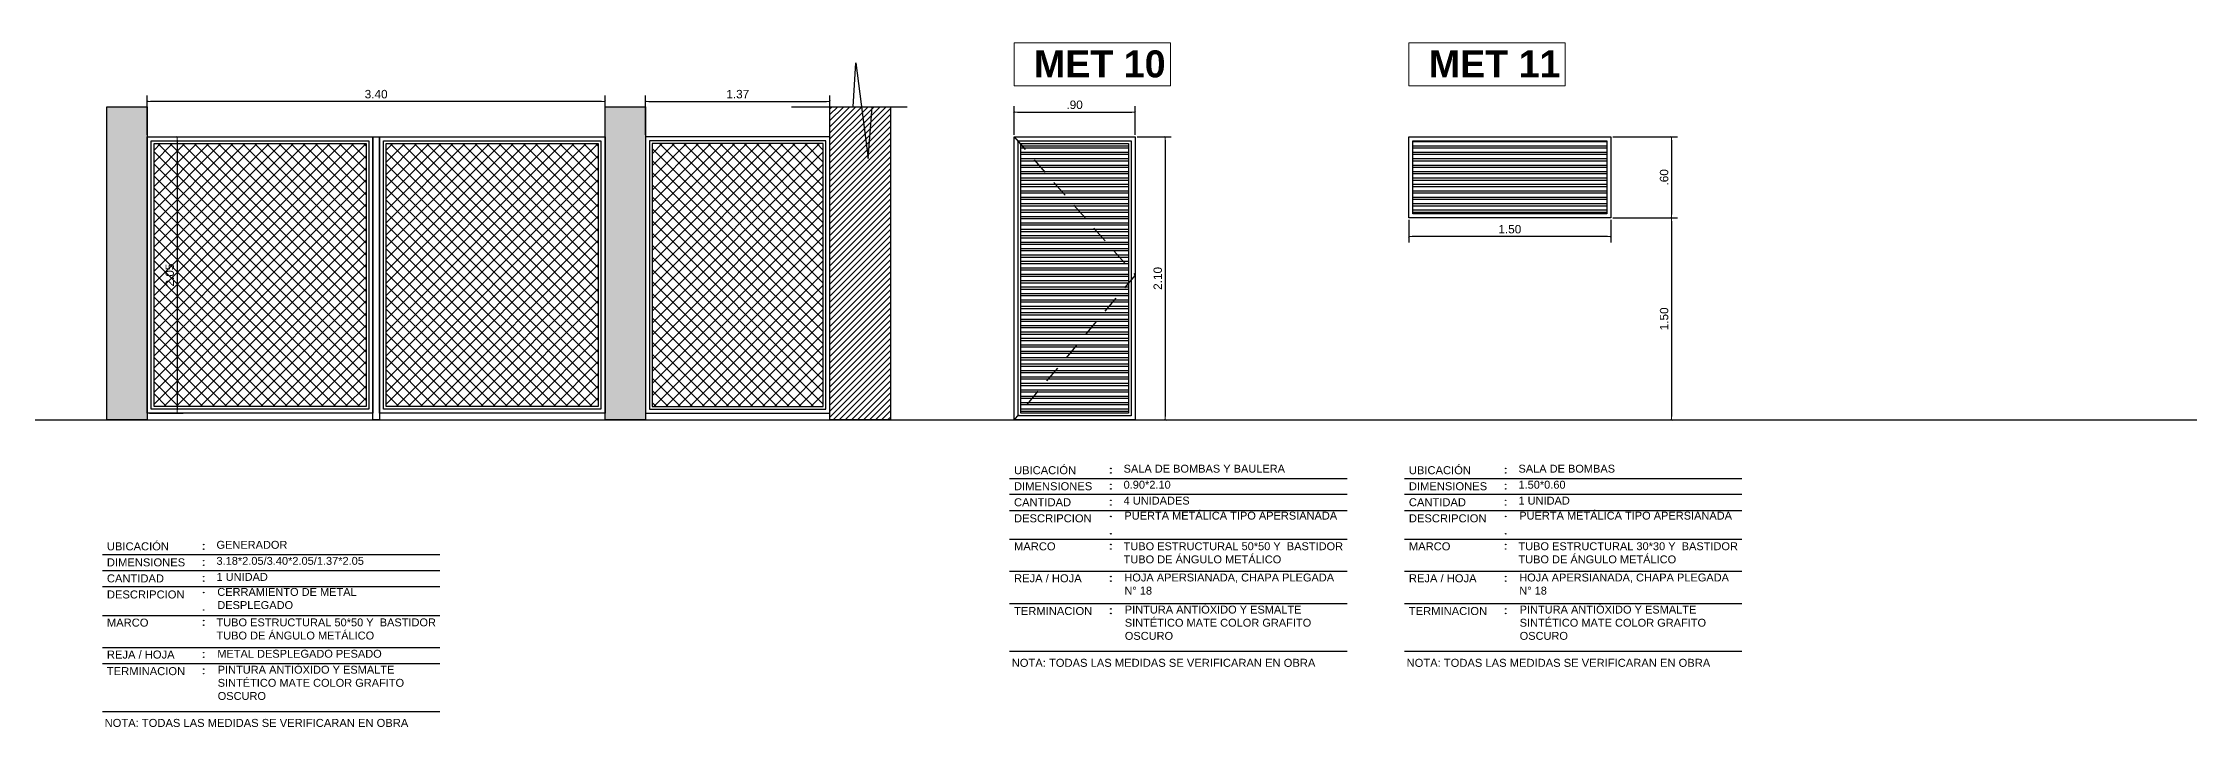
# Model space of a CAD drawing. Extents: x 465 to 637, y -105 to -61.
# Drawn here: x 590.07 to 606.01, y -80.99 to -75.91 of the extents above; entities that cross this region are included whole.
import ezdxf
from ezdxf.enums import TextEntityAlignment as Align

# ---------------------------------------------------------------- set-up
doc = ezdxf.new("R2010")
doc.units = 0
doc.linetypes.add('DASHED2', pattern=[0.375, 0.25, -0.125])
for name, color, linetype in [('0-Aberturas', 2, 'Continuous'), ('0.1', 1, 'Continuous'), ('A-RELLENOS', 251, 'Continuous'), ('REJA METALICA', 2, 'Continuous'), ('ROT-TXT', 2, 'Continuous')]:
    doc.layers.add(name, color=color, linetype=linetype)
doc.layers.add('A-Aberturas', color=2, linetype='Continuous', lineweight=18)
doc.layers.add('A-Cotas', color=1, linetype='Continuous', lineweight=5)
doc.styles.add('ARIAL', font='arial.ttf')
doc.styles.add('ROMANS', font='arial.ttf')
doc.styles.add('SANSSERIFBOLD', font='sasb____.pfb')
doc.dimstyles.new('ST-COTA-25', dxfattribs={"dimscale": 0.25, "dimtxt": 0.18, "dimasz": 0.1, "dimexe": 0.18, "dimexo": 0.0625, "dimgap": 0.09, "dimtad": 1, "dimzin": 4, "dimdsep": 46, "dimtxsty": 'ARIAL', "dimblk1": 'COTA_N', "dimblk2": 'COTA_N', "dimsah": 1, "dimcen": 0.09, "dimclrd": 8, "dimclre": 8, "dimclrt": 140, "dimadec": 0, "dimazin": 0, "dimtfac": 1, "dimtix": 1, "dimtmove": 0, "dimatfit": 3, "dimldrblk": 'COTA_N', "dimfxl": 0.18, "dimtolj": 1, "dimtzin": 0, "dimarcsym": 0})

# ---------------------------------------------------------------- blocks, each defined once
blk = doc.blocks.new('COTA_N')
for p, q in [((-1, 0), (0, 0)), ((0, 0.5), (0, -0.5))]:
    blk.add_line(p, q)
at = {"color": 3, "const_width": 0.065}
blk.add_lwpolyline([(0.14, 0.14), (0.28, 0.28), (0, 0), (-0.14, -0.14), (-0.28, -0.28)], dxfattribs=at)
blk = doc.blocks.new('*D188')
at = {"layer": 'A-Cotas', "color": 8, "lineweight": -2, "transparency": 16777216}
for p, q in [((601.732, -77.209), (602.212, -77.209)), ((602.167, -77.234), (602.167, -78.684)), ((601.732, -78.709), (602.212, -78.709))]:
    blk.add_line(p, q, dxfattribs=at)
at = {"layer": 'Defpoints', "color": 0, "transparency": 16777216}
for p in [(601.716, -77.209), (601.716, -78.709), (602.167, -78.709)]:
    blk.add_point(p, dxfattribs=at)
at = {"layer": 'A-Cotas', "color": 8, "lineweight": -2, "transparency": 16777216, "xscale": 0.025, "yscale": 0.025, "zscale": 0.025}
for p, rotation in [((602.167, -77.209), 90), ((602.167, -78.709), 270)]:
    blk.add_blockref('COTA_N', p, dxfattribs=dict(at, rotation=rotation))
at = {"layer": 'A-Cotas', "transparency": 16777216, "insert": (602.112, -77.959), "char_height": 0.0625, "attachment_point": 5, "rotation": 90, "style": 'ARIAL'}
blk.add_mtext('\\A1;1.50', dxfattribs=at)
blk = doc.blocks.new('*D189')
at = {"layer": 'A-Cotas', "color": 8, "lineweight": -2, "transparency": 16777216}
for p, q in [((601.732, -76.609), (602.212, -76.609)), ((602.167, -76.634), (602.167, -77.184)), ((601.732, -77.209), (602.212, -77.209))]:
    blk.add_line(p, q, dxfattribs=at)
at = {"layer": 'Defpoints', "color": 0, "transparency": 16777216}
for p in [(601.716, -76.609), (601.716, -77.209), (602.167, -77.209)]:
    blk.add_point(p, dxfattribs=at)
at = {"layer": 'A-Cotas', "color": 8, "lineweight": -2, "transparency": 16777216, "xscale": 0.025, "yscale": 0.025, "zscale": 0.025}
for p, rotation in [((602.167, -76.609), 90), ((602.167, -77.209), 270)]:
    blk.add_blockref('COTA_N', p, dxfattribs=dict(at, rotation=rotation))
at = {"layer": 'A-Cotas', "transparency": 16777216, "insert": (602.112, -76.909), "char_height": 0.0625, "attachment_point": 5, "rotation": 90, "style": 'ARIAL'}
blk.add_mtext('\\A1;.60', dxfattribs=at)
blk = doc.blocks.new('*D190')
at = {"layer": 'A-Cotas', "color": 8, "lineweight": -2, "transparency": 16777216}
for p, q in [((597.283, -76.594), (597.283, -76.38)), ((597.308, -76.425), (598.158, -76.425)), ((598.183, -76.594), (598.183, -76.38))]:
    blk.add_line(p, q, dxfattribs=at)
at = {"layer": 'Defpoints', "color": 0, "transparency": 16777216}
for p in [(598.183, -76.425), (597.283, -76.609), (598.183, -76.609)]:
    blk.add_point(p, dxfattribs=at)
at = {"layer": 'A-Cotas', "color": 8, "lineweight": -2, "transparency": 16777216, "xscale": 0.025, "yscale": 0.025, "zscale": 0.025, "rotation": 180}
blk.add_blockref('COTA_N', (597.283, -76.425), dxfattribs=at)
at = {"layer": 'A-Cotas', "color": 8, "lineweight": -2, "transparency": 16777216, "xscale": 0.025, "yscale": 0.025, "zscale": 0.025}
blk.add_blockref('COTA_N', (598.183, -76.425), dxfattribs=at)
at = {"layer": 'A-Cotas', "transparency": 16777216, "insert": (597.733, -76.371), "char_height": 0.0625, "attachment_point": 5, "style": 'ARIAL'}
blk.add_mtext('\\A1;.90', dxfattribs=at)
blk = doc.blocks.new('*D256')
at = {"layer": 'A-Cotas', "color": 8, "lineweight": -2, "transparency": 16777216}
for p, q in [((598.199, -76.609), (598.451, -76.609)), ((598.406, -76.634), (598.406, -78.684)), ((598.199, -78.709), (598.451, -78.709))]:
    blk.add_line(p, q, dxfattribs=at)
at = {"layer": 'Defpoints', "color": 0, "transparency": 16777216}
for p in [(598.183, -76.609), (598.183, -78.709), (598.406, -78.709)]:
    blk.add_point(p, dxfattribs=at)
at = {"layer": 'A-Cotas', "color": 8, "lineweight": -2, "transparency": 16777216, "xscale": 0.025, "yscale": 0.025, "zscale": 0.025}
for p, rotation in [((598.406, -76.609), 90), ((598.406, -78.709), 270)]:
    blk.add_blockref('COTA_N', p, dxfattribs=dict(at, rotation=rotation))
at = {"layer": 'A-Cotas', "transparency": 16777216, "insert": (598.351, -77.659), "char_height": 0.0625, "attachment_point": 5, "rotation": 90, "style": 'ARIAL'}
blk.add_mtext('\\A1;2.10', dxfattribs=at)
blk = doc.blocks.new('*D257')
at = {"layer": 'A-Cotas', "color": 8, "lineweight": -2, "transparency": 16777216}
for p, q in [((600.216, -77.225), (600.216, -77.393)), ((601.716, -77.225), (601.716, -77.393)), ((601.691, -77.348), (600.241, -77.348))]:
    blk.add_line(p, q, dxfattribs=at)
at = {"layer": 'Defpoints', "color": 0, "transparency": 16777216}
for p in [(600.216, -77.209), (601.716, -77.209), (600.216, -77.348)]:
    blk.add_point(p, dxfattribs=at)
at = {"layer": 'A-Cotas', "color": 8, "lineweight": -2, "transparency": 16777216, "xscale": 0.025, "yscale": 0.025, "zscale": 0.025, "rotation": 180}
blk.add_blockref('COTA_N', (600.216, -77.348), dxfattribs=at)
at = {"layer": 'A-Cotas', "color": 8, "lineweight": -2, "transparency": 16777216, "xscale": 0.025, "yscale": 0.025, "zscale": 0.025}
blk.add_blockref('COTA_N', (601.716, -77.348), dxfattribs=at)
at = {"layer": 'A-Cotas', "transparency": 16777216, "insert": (600.966, -77.294), "char_height": 0.0625, "attachment_point": 5, "style": 'ARIAL'}
blk.add_mtext('\\A1;1.50', dxfattribs=at)
blk = doc.blocks.new('*D258')
at = {"layer": 'A-Cotas', "color": 8, "lineweight": -2, "transparency": 16777216}
for p, q in [((590.845, -76.594), (590.845, -76.301)), ((594.22, -76.346), (590.87, -76.346)), ((594.245, -76.594), (594.245, -76.301))]:
    blk.add_line(p, q, dxfattribs=at)
at = {"layer": 'Defpoints', "color": 0, "transparency": 16777216}
for p in [(590.845, -76.346), (590.845, -76.609), (594.245, -76.609)]:
    blk.add_point(p, dxfattribs=at)
at = {"layer": 'A-Cotas', "color": 8, "lineweight": -2, "transparency": 16777216, "xscale": 0.025, "yscale": 0.025, "zscale": 0.025, "rotation": 180}
blk.add_blockref('COTA_N', (590.845, -76.346), dxfattribs=at)
at = {"layer": 'A-Cotas', "color": 8, "lineweight": -2, "transparency": 16777216, "xscale": 0.025, "yscale": 0.025, "zscale": 0.025}
blk.add_blockref('COTA_N', (594.245, -76.346), dxfattribs=at)
at = {"layer": 'A-Cotas', "transparency": 16777216, "insert": (592.545, -76.292), "char_height": 0.0625, "attachment_point": 5, "style": 'ARIAL'}
blk.add_mtext('\\A1;3.40', dxfattribs=at)
blk = doc.blocks.new('*D259')
at = {"layer": 'A-Cotas', "color": 8, "lineweight": -2, "transparency": 16777216}
for p, q in [((594.546, -76.594), (594.546, -76.301)), ((594.571, -76.346), (595.891, -76.346)), ((595.916, -76.594), (595.916, -76.301))]:
    blk.add_line(p, q, dxfattribs=at)
at = {"layer": 'Defpoints', "color": 0, "transparency": 16777216}
for p in [(595.916, -76.346), (594.546, -76.609), (595.916, -76.609)]:
    blk.add_point(p, dxfattribs=at)
at = {"layer": 'A-Cotas', "color": 8, "lineweight": -2, "transparency": 16777216, "xscale": 0.025, "yscale": 0.025, "zscale": 0.025, "rotation": 180}
blk.add_blockref('COTA_N', (594.546, -76.346), dxfattribs=at)
at = {"layer": 'A-Cotas', "color": 8, "lineweight": -2, "transparency": 16777216, "xscale": 0.025, "yscale": 0.025, "zscale": 0.025}
blk.add_blockref('COTA_N', (595.916, -76.346), dxfattribs=at)
at = {"layer": 'A-Cotas', "transparency": 16777216, "insert": (595.231, -76.292), "char_height": 0.0625, "attachment_point": 5, "style": 'ARIAL'}
blk.add_mtext('\\A1;1.37', dxfattribs=at)
blk = doc.blocks.new('*D260')
at = {"layer": 'A-Cotas', "color": 8, "lineweight": -2, "transparency": 16777216}
for p, q in [((590.861, -76.609), (591.112, -76.609)), ((591.067, -76.634), (591.067, -78.634)), ((590.861, -78.659), (591.112, -78.659))]:
    blk.add_line(p, q, dxfattribs=at)
at = {"layer": 'Defpoints', "color": 0, "transparency": 16777216}
for p in [(590.845, -76.609), (590.845, -78.659), (591.067, -78.659)]:
    blk.add_point(p, dxfattribs=at)
at = {"layer": 'A-Cotas', "color": 8, "lineweight": -2, "transparency": 16777216, "xscale": 0.025, "yscale": 0.025, "zscale": 0.025}
for p, rotation in [((591.067, -76.609), 90), ((591.067, -78.659), 270)]:
    blk.add_blockref('COTA_N', p, dxfattribs=dict(at, rotation=rotation))
at = {"layer": 'A-Cotas', "transparency": 16777216, "insert": (591.012, -77.634), "char_height": 0.0625, "attachment_point": 5, "rotation": 90, "style": 'ARIAL'}
blk.add_mtext('\\A1;2.05', dxfattribs=at)

msp = doc.modelspace()

# ---------------------------------------------------------------- hatches: boundary and pattern name
at = {"transparency": 33554485}
h = msp.add_hatch(color=253, dxfattribs=at)
h.dxf.hatch_style = 1
h.paths.add_polyline_path([(590.545, -76.385), (590.845, -76.385), (590.845, -78.709), (590.545, -78.709)])
edge = h.paths.add_edge_path()
edge.add_line((590.845, -76.385), (590.845, -78.709))
h = msp.add_hatch(color=253, dxfattribs=at)
h.dxf.hatch_style = 1
h.paths.add_polyline_path([(594.245, -76.385), (594.546, -76.385), (594.546, -78.709), (594.245, -78.709)])
edge = h.paths.add_edge_path()
edge.add_line((594.546, -76.385), (594.546, -78.709))
at = {"transparency": 33554687}
h = msp.add_hatch(dxfattribs=at)
h.set_pattern_fill('ANSI31', color=1, scale=0.01)
h.set_pattern_definition([(45, (-12.901667, 28.89399), (-0.0224506403, 0.0224506403), [])])
h.paths.add_polyline_path([(595.916, -76.385), (596.366, -76.385), (596.366, -78.709), (595.916, -78.709)])
edge = h.paths.add_edge_path()
edge.add_line((600.238, -76.385), (600.238, -78.709))
h = msp.add_hatch()
h.set_pattern_fill('ANSI32', color=1, scale=0.005, angle=135)
h.set_pattern_definition([(180, (-24.7305, 28.89399), (-3e-18, -0.047625), []), (180, (-24.746373, 28.909866), (-3e-18, -0.047625), [])])
h.paths.add_polyline_path([(598.133, -78.659), (597.333, -78.659), (597.333, -76.659), (598.133, -76.659)])
h = msp.add_hatch()
h.set_pattern_fill('ANSI32', color=1, scale=0.005, angle=135)
h.set_pattern_definition([(180, (-24.756804, 28.89399), (-3e-18, -0.047625), []), (180, (-24.77268, 28.909866), (-3e-18, -0.047625), [])])
h.paths.add_polyline_path([(600.246, -76.639), (601.686, -76.639), (601.686, -77.179), (600.246, -77.179)])
at = {"layer": 'A-RELLENOS'}
h = msp.add_hatch(dxfattribs=at)
h.set_pattern_fill('ANSI37', color=251, scale=0.02)
h.set_pattern_definition([(45, (-18.42197, 28.89399), (-0.0449012806, 0.0449012806), []), (135, (-18.42197, 28.89399), (-0.0449012806, -0.0449012806), [])])
h.paths.add_polyline_path([(592.47, -78.609), (590.895, -78.609), (590.895, -76.659), (592.47, -76.659)])
h = msp.add_hatch(dxfattribs=at)
h.set_pattern_fill('ANSI37', color=251, scale=0.02)
h.set_pattern_definition([(45, (-16.69697, 28.89399), (-0.0449012806, 0.0449012806), []), (135, (-16.69697, 28.89399), (-0.0449012806, -0.0449012806), [])])
h.paths.add_polyline_path([(594.195, -78.609), (592.62, -78.609), (592.62, -76.659), (594.195, -76.659)])
h = msp.add_hatch(dxfattribs=at)
h.set_pattern_fill('ANSI37', color=251, scale=0.02)
h.set_pattern_definition([(45, (-24.213684, 28.89399), (-0.0449012806, 0.0449012806), []), (135, (-24.213684, 28.89399), (-0.0449012806, -0.0449012806), [])])
h.paths.add_polyline_path([(594.596, -78.609), (595.866, -78.609), (595.866, -76.659), (594.596, -76.659)])

# ---------------------------------------------------------------- linework, layer by layer
at = {"color": 1}
msp.add_lwpolyline([(595.629, -76.385), (596.088, -76.385), (596.108, -76.059), (596.199, -76.77), (596.229, -76.385), (596.49, -76.385)], dxfattribs=at)
at = {"color": 4}
for points in [[(590.545, -76.385), (590.845, -76.385), (590.845, -78.709), (590.545, -78.709)], [(594.245, -76.385), (594.546, -76.385), (594.546, -78.709), (594.245, -78.709)], [(595.916, -76.385), (596.366, -76.385), (596.366, -78.709), (595.916, -78.709)]]:
    msp.add_lwpolyline(points, close=True, dxfattribs=at)
for points in [[(590.845, -76.385), (590.845, -78.709)], [(594.546, -76.385), (594.546, -78.709)]]:
    msp.add_lwpolyline(points)
at = {"color": 1}
for points in [[(592.47, -78.609), (590.895, -78.609), (590.895, -76.659), (592.47, -76.659)], [(594.195, -78.609), (592.62, -78.609), (592.62, -76.659), (594.195, -76.659)], [(594.596, -78.609), (595.866, -78.609), (595.866, -76.659), (594.596, -76.659)], [(598.133, -78.659), (597.333, -78.659), (597.333, -76.659), (598.133, -76.659)]]:
    msp.add_lwpolyline(points, close=True, dxfattribs=at)
at = {"layer": '0-Aberturas', "linetype": 'DASHED2', "ltscale": 0.5}
msp.add_lwpolyline([(597.283, -76.609), (598.183, -77.634), (597.283, -78.709)], dxfattribs=at)
at = {"layer": '0.1'}
for p, q in [((597.25, -79.143), (599.757, -79.143)), ((600.183, -79.143), (602.69, -79.143)), ((597.25, -79.261), (599.757, -79.261)), ((597.25, -79.38), (599.757, -79.38)), ((600.183, -79.261), (602.69, -79.261)), ((600.183, -79.38), (602.69, -79.38)), ((597.25, -79.594), (599.757, -79.594)), ((600.183, -79.594), (602.69, -79.594)), ((590.512, -79.708), (593.018, -79.708)), ((590.512, -79.827), (593.018, -79.827)), ((597.25, -79.832), (599.757, -79.832)), ((600.183, -79.832), (602.69, -79.832)), ((590.512, -79.946), (593.018, -79.946)), ((590.512, -80.159), (593.018, -80.159)), ((597.25, -80.07), (599.757, -80.07)), ((600.183, -80.07), (602.69, -80.07)), ((590.512, -80.397), (593.018, -80.397)), ((597.25, -80.426), (599.757, -80.426)), ((600.183, -80.426), (602.69, -80.426)), ((590.512, -80.516), (593.018, -80.516)), ((590.512, -80.873), (593.018, -80.873))]:
    msp.add_line(p, q, dxfattribs=at)
at = {"layer": '0.1', "color": 5}
msp.add_lwpolyline([(524.014, -78.709), (631.861, -78.709)], dxfattribs=at)
at = {"layer": 'A-Cotas', "color": 1}
for points in [[(597.283, -76.229), (598.445, -76.229), (598.445, -75.912), (597.283, -75.912)], [(600.216, -76.229), (601.378, -76.229), (601.378, -75.912), (600.216, -75.912)]]:
    msp.add_lwpolyline(points, close=True, dxfattribs=at)
at = {"layer": 'REJA METALICA', "linetype": 'Continuous'}
for points in [[(592.52, -78.659), (590.845, -78.659), (590.845, -76.609), (592.52, -76.609)], [(592.49, -78.629), (590.875, -78.629), (590.875, -76.639), (592.49, -76.639)], [(594.245, -78.659), (592.57, -78.659), (592.57, -76.609), (594.245, -76.609)], [(594.215, -78.629), (592.6, -78.629), (592.6, -76.639), (594.215, -76.639)], [(594.546, -78.659), (595.916, -78.659), (595.916, -76.609), (594.546, -76.609)], [(594.576, -78.629), (595.886, -78.629), (595.886, -76.639), (594.576, -76.639)], [(598.183, -78.709), (597.283, -78.709), (597.283, -76.609), (598.183, -76.609)], [(598.153, -78.679), (597.313, -78.679), (597.313, -76.639), (598.153, -76.639)], [(600.216, -76.609), (601.716, -76.609), (601.716, -77.209), (600.216, -77.209)], [(600.246, -76.639), (601.686, -76.639), (601.686, -77.179), (600.246, -77.179)]]:
    msp.add_lwpolyline(points, close=True, dxfattribs=at)
at = {"layer": 'REJA METALICA', "color": 3, "linetype": 'Continuous'}
msp.add_lwpolyline([(592.52, -78.709), (592.52, -76.609), (592.57, -76.609), (592.57, -78.709), (592.52, -78.709)], dxfattribs=at)
at = {"layer": 'ROT-TXT'}
for centre in [(598.002, -79.069), (600.935, -79.069), (598.002, -79.102), (598.002, -79.187), (598.002, -79.221), (600.935, -79.102), (600.935, -79.187), (600.935, -79.221), (598.002, -79.306), (598.002, -79.34), (600.935, -79.306), (600.935, -79.34), (598.002, -79.425), (600.935, -79.425), (591.264, -79.634), (591.264, -79.668), (598.002, -79.554), (598.002, -79.633), (598.002, -79.667), (600.935, -79.554), (600.935, -79.633), (600.935, -79.667), (591.264, -79.753), (591.264, -79.787), (591.264, -79.872), (591.264, -79.905), (591.264, -79.99), (598.002, -79.871), (598.002, -79.905), (600.935, -79.871), (600.935, -79.905), (591.264, -80.119), (598.002, -80.111), (598.002, -80.145), (600.935, -80.111), (600.935, -80.145), (591.264, -80.198), (591.264, -80.232), (591.264, -80.436), (591.264, -80.47), (591.264, -80.558), (591.264, -80.592)]:
    msp.add_circle(centre, 0.00199, dxfattribs=at)

# ---------------------------------------------------------------- texts
at = {"layer": 'A-Aberturas', "style": 'SANSSERIFBOLD'}
for s, p in [('MET 10', (597.431, -76.167)), ('MET 11', (600.364, -76.167))]:
    msp.add_text(s, height=0.2, dxfattribs=at).set_placement(p)
at = {"layer": 'ROT-TXT', "style": 'ROMANS'}
for s, height, p in [('UBICACIÓN', 0.0594, (597.283, -79.082)), ('UBICACIÓN', 0.0594, (600.216, -79.082)), ('DIMENSIONES', 0.05943, (597.283, -79.201)), ('DIMENSIONES', 0.05943, (600.216, -79.201)), ('CANTIDAD', 0.0594, (597.283, -79.32)), ('CANTIDAD', 0.0594, (600.216, -79.32)), ('DESCRIPCION', 0.05943, (597.283, -79.439)), ('DESCRIPCION', 0.05943, (600.216, -79.439)), ('UBICACIÓN', 0.0594, (590.545, -79.647)), ('MARCO', 0.0594, (597.283, -79.647)), ('MARCO', 0.0594, (600.216, -79.647)), ('CANTIDAD', 0.0594, (590.545, -79.885)), ('DIMENSIONES', 0.05943, (590.545, -79.766)), ('REJA / HOJA', 0.05943, (597.283, -79.884)), ('REJA / HOJA', 0.05943, (600.216, -79.884)), ('DESCRIPCION', 0.05943, (590.545, -80.004)), ('MARCO', 0.0594, (590.545, -80.213)), ('TERMINACION', 0.05943, (597.283, -80.127)), ('TERMINACION', 0.05943, (600.216, -80.127)), ('REJA / HOJA', 0.05943, (590.545, -80.45)), ('TERMINACION', 0.05943, (590.545, -80.573))]:
    msp.add_text(s, height=height, dxfattribs=at).set_placement(p, align=Align.MIDDLE_LEFT)
for s, height, p in [('SALA DE BOMBAS Y BAULERA', 0.0585, (598.097, -79.1)), ('SALA DE BOMBAS', 0.0585, (601.03, -79.1)), ('0.90*2.10', 0.0585, (598.097, -79.219)), ('1.50*0.60', 0.0585, (601.03, -79.219)), ('4 UNIDADES', 0.0585, (598.097, -79.337)), ('1 UNIDAD', 0.0585, (601.03, -79.337)), ('GENERADOR', 0.0585, (591.359, -79.665)), ('3.18*2.05/3.40*2.05/1.37*2.05', 0.0585, (591.359, -79.784)), ('1 UNIDAD', 0.0585, (591.359, -79.903)), ('NOTA: TODAS LAS MEDIDAS SE VERIFICARAN EN OBRA', 0.05943, (597.266, -80.541)), ('NOTA: TODAS LAS MEDIDAS SE VERIFICARAN EN OBRA', 0.05943, (600.199, -80.541)), ('NOTA: TODAS LAS MEDIDAS SE VERIFICARAN EN OBRA', 0.05943, (590.528, -80.987))]:
    msp.add_text(s, height=height, dxfattribs=at).set_placement(p)
at = {"layer": 'ROT-TXT', "char_height": 0.0585, "attachment_point": 1, "style": 'ROMANS'}
for s, insert, width in [('PUERTA METÁLICA TIPO APERSIANADA ', (598.103, -79.39), 1.49804), ('PUERTA METÁLICA TIPO APERSIANADA ', (601.036, -79.39), 1.49804), ('\\pxsm1;TUBO ESTRUCTURAL 50*50 Y  BASTIDOR TUBO DE ÁNGULO METÁLICO', (598.097, -79.617), 1.78678), ('\\pxsm1;TUBO ESTRUCTURAL 30*30 Y  BASTIDOR TUBO DE ÁNGULO METÁLICO', (601.03, -79.617), 1.78678), ('HOJA APERSIANADA, CHAPA PLEGADA N° 18', (598.103, -79.849), 1.60257), ('HOJA APERSIANADA, CHAPA PLEGADA N° 18', (601.036, -79.849), 1.60257), ('CERRAMIENTO DE METAL DESPLEGADO ', (591.365, -79.956), 1.49804), ('\\pxsm1;TUBO ESTRUCTURAL 50*50 Y  BASTIDOR TUBO DE ÁNGULO METÁLICO', (591.359, -80.182), 1.78678), ('PINTURA ANTIÓXIDO Y ESMALTE SINTÉTICO MATE COLOR GRAFITO OSCURO', (598.106, -80.087), 1.65325), ('PINTURA ANTIÓXIDO Y ESMALTE SINTÉTICO MATE COLOR GRAFITO OSCURO', (601.039, -80.087), 1.65325), ('METAL DESPLEGADO PESADO', (591.365, -80.415), 1.60257), ('PINTURA ANTIÓXIDO Y ESMALTE SINTÉTICO MATE COLOR GRAFITO OSCURO', (591.368, -80.533), 1.65325)]:
    msp.add_mtext(s, dxfattribs=dict(at, insert=insert, width=width))

# ---------------------------------------------------------------- dimensions: what is measured, and where the dimension line sits
at = {"layer": 'A-Cotas'}
for base, p1, p2, picture, middle in [((590.845, -76.346), (594.245, -76.609), (590.845, -76.609), '*D258', (592.545, -76.292)), ((595.916, -76.346), (594.546, -76.609), (595.916, -76.609), '*D259', (595.231, -76.292)), ((598.183, -76.425), (597.283, -76.609), (598.183, -76.609), '*D190', (597.733, -76.371)), ((600.216, -77.348), (601.716, -77.209), (600.216, -77.209), '*D257', (600.966, -77.294))]:
    dim = msp.add_linear_dim(base=base, p1=p1, p2=p2, dimstyle='ST-COTA-25', override={"dimtxt": 0.25, "dimclrt": 256}, dxfattribs=at)
    dim.commit()
    dim.dimension.update_dxf_attribs({"geometry": picture, "text_midpoint": middle})
for base, p1, p2, picture, middle in [((591.067, -78.659), (590.845, -76.609), (590.845, -78.659), '*D260', (591.012, -77.634)), ((598.406, -78.709), (598.183, -76.609), (598.183, -78.709), '*D256', (598.351, -77.659)), ((602.167, -77.209), (601.716, -76.609), (601.716, -77.209), '*D189', (602.112, -76.909)), ((602.167, -78.709), (601.716, -77.209), (601.716, -78.709), '*D188', (602.112, -77.959))]:
    dim = msp.add_linear_dim(base=base, p1=p1, p2=p2, angle=90, dimstyle='ST-COTA-25', override={"dimtxt": 0.25, "dimclrt": 256}, dxfattribs=at)
    dim.commit()
    dim.dimension.update_dxf_attribs({"geometry": picture, "text_midpoint": middle})

doc.saveas('drawing.dxf')
